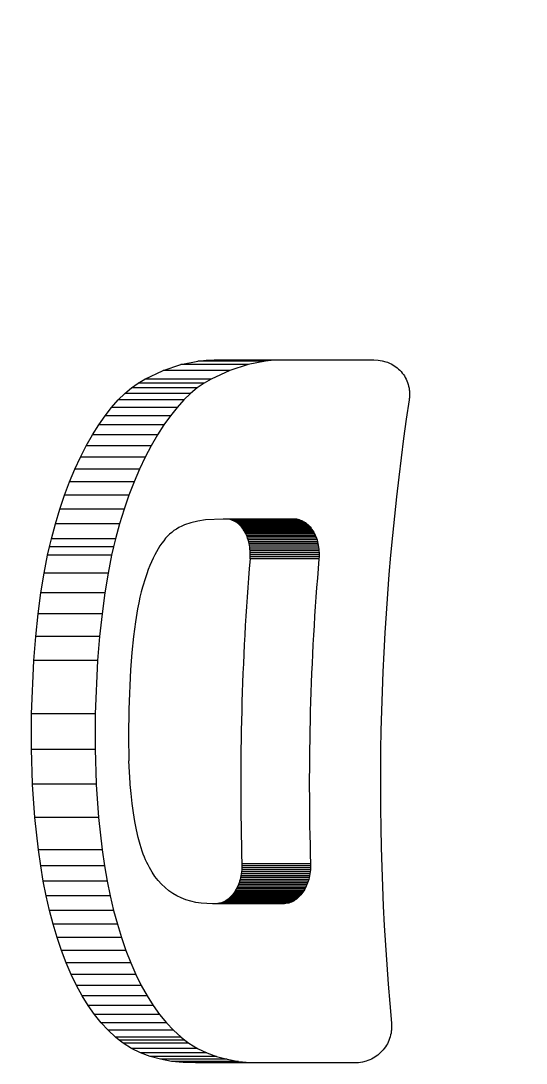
# Model space of a CAD drawing. Header units: millimetres. Extents: x -6332 to 8932, y -6739 to 7096.
# Drawn here: x -1414.53 to -1411.97, y 3759.67 to 3764.97 of the extents above; entities that cross this region are included whole.
import ezdxf

# ---------------------------------------------------------------- set-up
doc = ezdxf.new("R2010")
doc.units = ezdxf.units.MM
for name, color, linetype in [('DIKOM_ОБЪЕКТ', 7, 'Continuous'), ('DIKOM_РАЗМЕР_ЗОНА', 7, 'Continuous'), ('DIKOM_РАЗМЕР_ОБЪЕКТА', 7, 'Continuous')]:
    doc.layers.add(name, color=color, linetype=linetype)
doc.styles.add('style1', font='arial.ttf', dxfattribs={"width": 0.8})
doc.dimstyles.new('1-50', dxfattribs={"dimtxt": 300, "dimasz": 200, "dimexe": 100, "dimexo": 0, "dimgap": 100, "dimtad": 1, "dimtxsty": 'style1', "dimcen": 200, "dimclrd": 7, "dimclre": 7, "dimclrt": 7, "dimadec": 1, "dimazin": 2, "dimtfac": 1, "dimtmove": 0, "dimatfit": 2, "dimfxl": 0, "dimlwd": 25, "dimlwe": 18, "dimarcsym": 0})

# ---------------------------------------------------------------- blocks, each defined once
blk = doc.blocks.new('*D9')
at = {"layer": 'Defpoints', "color": 0, "transparency": 16777216}
for p in [(777.1701, 5593.9682), (-4228.7284, -3389.7793), (7301.722, -3389.7793)]:
    blk.add_point(p, dxfattribs=at)
at = {"layer": 'DIKOM_РАЗМЕР_ОБЪЕКТА', "color": 7, "lineweight": 18, "transparency": 16777216}
for p, q in [((777.1701, 5593.9682), (7401.722, 5593.9682)), ((-4228.7284, -3389.7793), (7401.722, -3389.7793))]:
    blk.add_line(p, q, dxfattribs=at)
at = {"layer": 'DIKOM_РАЗМЕР_ОБЪЕКТА', "color": 7, "lineweight": 25, "transparency": 16777216}
blk.add_line((7301.722, 5393.9682), (7301.722, -3189.7793), dxfattribs=at)
at = {"layer": 'DIKOM_РАЗМЕР_ОБЪЕКТА', "color": 7, "transparency": 16777216}
for points in [[(7268.3887, 5393.9682), (7335.0554, 5393.9682), (7301.722, 5593.9682)], [(7268.3887, -3189.7793), (7335.0554, -3189.7793), (7301.722, -3389.7793)]]:
    blk.add_solid(points, dxfattribs=at)
at = {"layer": 'DIKOM_РАЗМЕР_ОБЪЕКТА', "color": 7, "transparency": 16777216, "insert": (7048.5501, 1153.7141), "char_height": 300, "attachment_point": 5, "rotation": 90, "style": 'style1'}
blk.add_mtext('9000', dxfattribs=at)
blk = doc.blocks.new('*D11')
at = {"layer": 'Defpoints', "color": 0, "transparency": 16777216}
for p in [(1114.3456, 7096.3506), (-4349.5889, -4627.3441), (8831.7573, -4627.3441)]:
    blk.add_point(p, dxfattribs=at)
at = {"layer": 'DIKOM_РАЗМЕР_ЗОНА', "color": 7, "lineweight": 18, "transparency": 16777216}
for p, q in [((1114.3456, 7096.3506), (8931.7573, 7096.3506)), ((-4349.5889, -4627.3441), (8931.7573, -4627.3441))]:
    blk.add_line(p, q, dxfattribs=at)
at = {"layer": 'DIKOM_РАЗМЕР_ЗОНА', "color": 7, "lineweight": 25, "transparency": 16777216}
blk.add_line((8831.7573, 6896.3506), (8831.7573, -4427.3441), dxfattribs=at)
at = {"layer": 'DIKOM_РАЗМЕР_ЗОНА', "color": 7, "transparency": 16777216}
for points in [[(8798.4239, 6896.3506), (8865.0906, 6896.3506), (8831.7573, 7096.3506)], [(8798.4239, -4427.3441), (8865.0906, -4427.3441), (8831.7573, -4627.3441)]]:
    blk.add_solid(points, dxfattribs=at)
at = {"layer": 'DIKOM_РАЗМЕР_ЗОНА', "color": 7, "transparency": 16777216, "insert": (8578.5854, 1308.1962), "char_height": 300, "attachment_point": 5, "rotation": 90, "style": 'style1'}
blk.add_mtext('11750', dxfattribs=at)

msp = doc.modelspace()

# ---------------------------------------------------------------- linework, layer by layer
at = {"layer": 'DIKOM_ОБЪЕКТ', "color": 7, "linetype": 'Continuous', "lineweight": 15}
for p, q in [((-1413.8102, 3763.1917), (-1413.7202, 3763.2223)), ((-1413.7202, 3763.2223), (-1413.6338, 3763.2404)), ((-1413.3789, 3763.2223), (-1413.7202, 3763.2223)), ((-1413.6338, 3763.2404), (-1413.5922, 3763.2451)), ((-1413.2905, 3763.2404), (-1413.6338, 3763.2404)), ((-1413.5922, 3763.2451), (-1413.5516, 3763.2466)), ((-1413.5516, 3763.2466), (-1412.7389, 3763.2466)), ((-1413.3789, 3763.2223), (-1413.4712, 3763.1917)), ((-1413.2905, 3763.2404), (-1413.3789, 3763.2223)), ((-1413.2478, 3763.2451), (-1413.2905, 3763.2404)), ((-1412.7389, 3763.2466), (-1412.718, 3763.2456)), ((-1412.718, 3763.2456), (-1412.698, 3763.2423)), ((-1412.698, 3763.2423), (-1412.6789, 3763.237)), ((-1412.6789, 3763.237), (-1412.6697, 3763.2342)), ((-1412.6697, 3763.2342), (-1412.6608, 3763.2304)), ((-1412.6608, 3763.2304), (-1412.6522, 3763.2265)), ((-1412.6522, 3763.2265), (-1412.6439, 3763.2218)), ((-1412.6439, 3763.2218), (-1412.6359, 3763.217)), ((-1412.6359, 3763.217), (-1412.6281, 3763.2118)), ((-1412.6281, 3763.2118), (-1412.6209, 3763.206)), ((-1412.6209, 3763.206), (-1412.6138, 3763.1998)), ((-1412.6138, 3763.1998), (-1412.6071, 3763.1936)), ((-1412.6071, 3763.1936), (-1412.6008, 3763.187)), ((-1413.938, 3763.1288), (-1413.9035, 3763.1488)), ((-1413.9035, 3763.1488), (-1413.8102, 3763.1917)), ((-1413.5668, 3763.1488), (-1413.9035, 3763.1488)), ((-1413.4712, 3763.1917), (-1413.8102, 3763.1917)), ((-1413.5668, 3763.1488), (-1413.6021, 3763.1288)), ((-1413.4712, 3763.1917), (-1413.5668, 3763.1488)), ((-1412.6008, 3763.187), (-1412.5949, 3763.1798)), ((-1412.5949, 3763.1798), (-1412.5894, 3763.1722)), ((-1412.5894, 3763.1722), (-1412.5843, 3763.165)), ((-1412.5843, 3763.165), (-1412.5796, 3763.1569)), ((-1412.5796, 3763.1569), (-1412.5753, 3763.1488)), ((-1412.5753, 3763.1488), (-1412.5715, 3763.1402)), ((-1414.0062, 3763.0759), (-1413.9723, 3763.1045)), ((-1413.9723, 3763.1045), (-1413.938, 3763.1288)), ((-1413.6371, 3763.1045), (-1413.9723, 3763.1045)), ((-1413.6021, 3763.1288), (-1413.938, 3763.1288)), ((-1413.6371, 3763.1045), (-1413.6718, 3763.0759)), ((-1413.6021, 3763.1288), (-1413.6371, 3763.1045)), ((-1412.5715, 3763.1402), (-1412.5682, 3763.1312)), ((-1412.5682, 3763.1312), (-1412.5653, 3763.1221)), ((-1412.5653, 3763.1221), (-1412.5628, 3763.1131)), ((-1412.5628, 3763.1131), (-1412.5609, 3763.1035)), ((-1412.5609, 3763.1035), (-1412.5596, 3763.094)), ((-1412.5596, 3763.094), (-1412.559, 3763.0892)), ((-1412.559, 3763.0892), (-1412.5586, 3763.0844)), ((-1414.0731, 3763.0048), (-1414.0398, 3763.0425)), ((-1414.0398, 3763.0425), (-1414.0062, 3763.0759)), ((-1413.7063, 3763.0425), (-1414.0398, 3763.0425)), ((-1413.6718, 3763.0759), (-1414.0062, 3763.0759)), ((-1413.7063, 3763.0425), (-1413.7403, 3763.0048)), ((-1413.6718, 3763.0759), (-1413.7063, 3763.0425)), ((-1412.5597, 3763.0487), (-1412.5604, 3763.0434)), ((-1412.5592, 3763.0539), (-1412.5597, 3763.0487)), ((-1412.5587, 3763.0587), (-1412.5592, 3763.0539)), ((-1412.5584, 3763.0639), (-1412.5587, 3763.0587)), ((-1412.5586, 3763.0844), (-1412.5584, 3763.0792)), ((-1412.5584, 3763.0792), (-1412.5583, 3763.074)), ((-1412.5583, 3763.0692), (-1412.5584, 3763.0639)), ((-1412.5583, 3763.074), (-1412.5583, 3763.0692)), ((-1414.1061, 3762.9624), (-1414.0731, 3763.0048)), ((-1413.7403, 3763.0048), (-1414.0731, 3763.0048)), ((-1413.7403, 3763.0048), (-1413.7741, 3762.9624)), ((-1414.1386, 3762.9156), (-1414.1061, 3762.9624)), ((-1413.7741, 3762.9624), (-1414.1061, 3762.9624)), ((-1413.7741, 3762.9624), (-1413.8073, 3762.9156)), ((-1414.1708, 3762.8646), (-1414.1386, 3762.9156)), ((-1413.8073, 3762.9156), (-1414.1386, 3762.9156)), ((-1413.8073, 3762.9156), (-1413.8402, 3762.8646)), ((-1414.202, 3762.8098), (-1414.1708, 3762.8646)), ((-1413.8402, 3762.8646), (-1414.1708, 3762.8646)), ((-1413.8402, 3762.8646), (-1413.8723, 3762.8098)), ((-1414.2318, 3762.7516), (-1414.202, 3762.8098)), ((-1413.8723, 3762.8098), (-1414.202, 3762.8098)), ((-1413.8723, 3762.8098), (-1413.9027, 3762.7516)), ((-1414.2601, 3762.6901), (-1414.2318, 3762.7516)), ((-1413.9027, 3762.7516), (-1414.2318, 3762.7516)), ((-1413.9027, 3762.7516), (-1413.9317, 3762.6901)), ((-1414.2869, 3762.6257), (-1414.2601, 3762.6901)), ((-1413.9317, 3762.6901), (-1414.2601, 3762.6901)), ((-1413.9317, 3762.6901), (-1413.959, 3762.6257)), ((-1414.3122, 3762.5575), (-1414.2869, 3762.6257)), ((-1413.959, 3762.6257), (-1414.2869, 3762.6257)), ((-1413.959, 3762.6257), (-1413.985, 3762.5575)), ((-1414.336, 3762.487), (-1414.3122, 3762.5575)), ((-1413.985, 3762.5575), (-1414.3122, 3762.5575)), ((-1413.985, 3762.5575), (-1414.0093, 3762.487)), ((-1414.3583, 3762.4126), (-1414.336, 3762.487)), ((-1414.0093, 3762.487), (-1414.336, 3762.487)), ((-1414.0093, 3762.487), (-1414.0321, 3762.4126)), ((-1414.3791, 3762.3353), (-1414.3583, 3762.4126)), ((-1414.0321, 3762.4126), (-1414.3583, 3762.4126)), ((-1414.0321, 3762.4126), (-1414.0533, 3762.3353)), ((-1413.7167, 3762.4002), (-1413.7307, 3762.3935)), ((-1413.7021, 3762.4069), (-1413.7167, 3762.4002)), ((-1413.67, 3762.4174), (-1413.7021, 3762.4069)), ((-1413.6345, 3762.4259), (-1413.67, 3762.4174)), ((-1413.5955, 3762.4321), (-1413.6345, 3762.4259)), ((-1413.5061, 3762.4369), (-1413.5955, 3762.4321)), ((-1413.4935, 3762.4369), (-1413.5061, 3762.4369)), ((-1413.4863, 3762.4364), (-1413.4935, 3762.4369)), ((-1413.1466, 3762.4369), (-1413.4935, 3762.4369)), ((-1413.4793, 3762.4355), (-1413.4863, 3762.4364)), ((-1413.1392, 3762.4364), (-1413.4863, 3762.4364)), ((-1413.4724, 3762.4345), (-1413.4793, 3762.4355)), ((-1413.132, 3762.4355), (-1413.4793, 3762.4355)), ((-1413.4657, 3762.4326), (-1413.4724, 3762.4345)), ((-1413.125, 3762.4345), (-1413.4724, 3762.4345)), ((-1413.459, 3762.4302), (-1413.4657, 3762.4326)), ((-1413.118, 3762.4326), (-1413.4657, 3762.4326)), ((-1413.4526, 3762.4278), (-1413.459, 3762.4302)), ((-1413.1113, 3762.4302), (-1413.459, 3762.4302)), ((-1413.4464, 3762.4245), (-1413.4526, 3762.4278)), ((-1413.1046, 3762.4278), (-1413.4526, 3762.4278)), ((-1413.4403, 3762.4207), (-1413.4464, 3762.4245)), ((-1413.0982, 3762.4245), (-1413.4464, 3762.4245)), ((-1413.4343, 3762.4169), (-1413.4403, 3762.4207)), ((-1413.092, 3762.4207), (-1413.4403, 3762.4207)), ((-1413.4286, 3762.4121), (-1413.4343, 3762.4169)), ((-1413.0859, 3762.4169), (-1413.4343, 3762.4169)), ((-1413.4231, 3762.4073), (-1413.4286, 3762.4121)), ((-1413.08, 3762.4121), (-1413.4286, 3762.4121)), ((-1413.4179, 3762.4021), (-1413.4231, 3762.4073)), ((-1413.0744, 3762.4073), (-1413.4231, 3762.4073)), ((-1413.4128, 3762.3964), (-1413.4179, 3762.4021)), ((-1413.069, 3762.4021), (-1413.4179, 3762.4021)), ((-1413.1466, 3762.4369), (-1413.1392, 3762.4364)), ((-1413.1392, 3762.4364), (-1413.132, 3762.4355)), ((-1413.132, 3762.4355), (-1413.125, 3762.4345)), ((-1413.125, 3762.4345), (-1413.118, 3762.4326)), ((-1413.118, 3762.4326), (-1413.1113, 3762.4302)), ((-1413.1113, 3762.4302), (-1413.1046, 3762.4278)), ((-1413.1046, 3762.4278), (-1413.0982, 3762.4245)), ((-1413.0982, 3762.4245), (-1413.092, 3762.4207)), ((-1413.092, 3762.4207), (-1413.0859, 3762.4169)), ((-1413.0859, 3762.4169), (-1413.08, 3762.4121)), ((-1413.08, 3762.4121), (-1413.0744, 3762.4073)), ((-1413.0744, 3762.4073), (-1413.069, 3762.4021)), ((-1413.069, 3762.4021), (-1413.0638, 3762.3964)), ((-1413.7885, 3762.3496), (-1413.7984, 3762.3387)), ((-1413.7783, 3762.3597), (-1413.7885, 3762.3496)), ((-1413.7675, 3762.3692), (-1413.7783, 3762.3597)), ((-1413.7561, 3762.3778), (-1413.7675, 3762.3692)), ((-1413.7438, 3762.3859), (-1413.7561, 3762.3778)), ((-1413.7307, 3762.3935), (-1413.7438, 3762.3859)), ((-1413.408, 3762.3902), (-1413.4128, 3762.3964)), ((-1413.0638, 3762.3964), (-1413.4128, 3762.3964)), ((-1413.4033, 3762.384), (-1413.408, 3762.3902)), ((-1413.0588, 3762.3902), (-1413.408, 3762.3902)), ((-1413.3989, 3762.3773), (-1413.4033, 3762.384)), ((-1413.0541, 3762.384), (-1413.4033, 3762.384)), ((-1413.3949, 3762.3701), (-1413.3989, 3762.3773)), ((-1413.0496, 3762.3773), (-1413.3989, 3762.3773)), ((-1413.3911, 3762.363), (-1413.3949, 3762.3701)), ((-1413.0454, 3762.3701), (-1413.3949, 3762.3701)), ((-1413.3875, 3762.3549), (-1413.3911, 3762.363)), ((-1413.0414, 3762.363), (-1413.3911, 3762.363)), ((-1413.3842, 3762.3473), (-1413.3875, 3762.3549)), ((-1413.0377, 3762.3549), (-1413.3875, 3762.3549)), ((-1413.3812, 3762.3387), (-1413.3842, 3762.3473)), ((-1413.0344, 3762.3473), (-1413.3842, 3762.3473)), ((-1413.0638, 3762.3964), (-1413.0588, 3762.3902)), ((-1413.0588, 3762.3902), (-1413.0541, 3762.384)), ((-1413.0541, 3762.384), (-1413.0496, 3762.3773)), ((-1413.0496, 3762.3773), (-1413.0454, 3762.3701)), ((-1413.0454, 3762.3701), (-1413.0414, 3762.363)), ((-1413.0414, 3762.363), (-1413.0377, 3762.3549)), ((-1413.0377, 3762.3549), (-1413.0344, 3762.3473)), ((-1413.0344, 3762.3473), (-1413.0313, 3762.3387)), ((-1414.3984, 3762.2524), (-1414.389, 3762.2948)), ((-1414.389, 3762.2948), (-1414.3791, 3762.3353)), ((-1414.0634, 3762.2948), (-1414.389, 3762.2948)), ((-1414.0533, 3762.3353), (-1414.3791, 3762.3353)), ((-1414.0634, 3762.2948), (-1414.0729, 3762.2524)), ((-1414.0533, 3762.3353), (-1414.0634, 3762.2948)), ((-1413.827, 3762.3005), (-1413.8362, 3762.2857)), ((-1413.8177, 3762.3144), (-1413.827, 3762.3005)), ((-1413.8082, 3762.3268), (-1413.8177, 3762.3144)), ((-1413.7984, 3762.3387), (-1413.8082, 3762.3268)), ((-1413.3784, 3762.3306), (-1413.3812, 3762.3387)), ((-1413.0313, 3762.3387), (-1413.3812, 3762.3387)), ((-1413.376, 3762.3215), (-1413.3784, 3762.3306)), ((-1413.0285, 3762.3306), (-1413.3784, 3762.3306)), ((-1413.3739, 3762.3125), (-1413.376, 3762.3215)), ((-1413.026, 3762.3215), (-1413.376, 3762.3215)), ((-1413.3721, 3762.3034), (-1413.3739, 3762.3125)), ((-1413.0239, 3762.3125), (-1413.3739, 3762.3125)), ((-1413.3707, 3762.2939), (-1413.3721, 3762.3034)), ((-1413.022, 3762.3034), (-1413.3721, 3762.3034)), ((-1413.3695, 3762.2843), (-1413.3707, 3762.2939)), ((-1413.0206, 3762.2939), (-1413.3707, 3762.2939)), ((-1413.0313, 3762.3387), (-1413.0285, 3762.3306)), ((-1413.0285, 3762.3306), (-1413.026, 3762.3215)), ((-1413.026, 3762.3215), (-1413.0239, 3762.3125)), ((-1413.0239, 3762.3125), (-1413.022, 3762.3034)), ((-1413.022, 3762.3034), (-1413.0206, 3762.2939)), ((-1413.0206, 3762.2939), (-1413.0194, 3762.2843)), ((-1414.416, 3762.1613), (-1414.3984, 3762.2524)), ((-1414.0729, 3762.2524), (-1414.3984, 3762.2524)), ((-1414.0729, 3762.2524), (-1414.0911, 3762.1613)), ((-1413.8538, 3762.2543), (-1413.8623, 3762.2371)), ((-1413.8451, 3762.2705), (-1413.8538, 3762.2543)), ((-1413.8362, 3762.2857), (-1413.8451, 3762.2705)), ((-1413.3688, 3762.2743), (-1413.3695, 3762.2843)), ((-1413.0194, 3762.2843), (-1413.3695, 3762.2843)), ((-1413.3692, 3762.2338), (-1413.3685, 3762.2438)), ((-1413.3683, 3762.2643), (-1413.3688, 3762.2743)), ((-1413.0187, 3762.2743), (-1413.3688, 3762.2743)), ((-1413.3685, 3762.2438), (-1413.3683, 3762.2543)), ((-1413.0184, 3762.2438), (-1413.3685, 3762.2438)), ((-1413.3683, 3762.2543), (-1413.3683, 3762.2643)), ((-1413.0182, 3762.2643), (-1413.3683, 3762.2643)), ((-1413.0181, 3762.2543), (-1413.3683, 3762.2543)), ((-1413.0194, 3762.2843), (-1413.0187, 3762.2743)), ((-1413.0184, 3762.2438), (-1413.0191, 3762.2338)), ((-1413.0187, 3762.2743), (-1413.0182, 3762.2643)), ((-1413.0181, 3762.2543), (-1413.0184, 3762.2438)), ((-1413.0182, 3762.2643), (-1413.0181, 3762.2543)), ((-1413.8786, 3762.1999), (-1413.8864, 3762.1799)), ((-1413.8705, 3762.2185), (-1413.8786, 3762.1999)), ((-1413.8623, 3762.2371), (-1413.8705, 3762.2185)), ((-1413.0191, 3762.2338), (-1413.3692, 3762.2338)), ((-1414.4319, 3762.0621), (-1414.416, 3762.1613)), ((-1414.0911, 3762.1613), (-1414.416, 3762.1613)), ((-1414.0911, 3762.1613), (-1414.1073, 3762.0621)), ((-1413.9014, 3762.137), (-1413.9155, 3762.0907)), ((-1413.894, 3762.1589), (-1413.9014, 3762.137)), ((-1413.8864, 3762.1799), (-1413.894, 3762.1589)), ((-1413.9155, 3762.0907), (-1413.9221, 3762.0659)), ((-1414.4458, 3761.9548), (-1414.4319, 3762.0621)), ((-1414.1073, 3762.0621), (-1414.4319, 3762.0621)), ((-1414.1073, 3762.0621), (-1414.1216, 3761.9548)), ((-1413.9286, 3762.0392), (-1413.9348, 3762.0106)), ((-1413.9221, 3762.0659), (-1413.9286, 3762.0392)), ((-1413.9406, 3761.9801), (-1413.9516, 3761.9133)), ((-1413.9348, 3762.0106), (-1413.9406, 3761.9801)), ((-1414.4579, 3761.8394), (-1414.4458, 3761.9548)), ((-1414.1216, 3761.9548), (-1414.4458, 3761.9548)), ((-1414.1216, 3761.9548), (-1414.1337, 3761.8394)), ((-1413.9516, 3761.9133), (-1413.9614, 3761.8394)), ((-1414.4676, 3761.7164), (-1414.4579, 3761.8394)), ((-1414.1337, 3761.8394), (-1414.4579, 3761.8394)), ((-1414.1337, 3761.8394), (-1414.1438, 3761.7164)), ((-1413.9614, 3761.8394), (-1413.9698, 3761.7579)), ((-1414.4798, 3761.446), (-1414.4676, 3761.7164)), ((-1414.1438, 3761.7164), (-1414.4676, 3761.7164)), ((-1414.1438, 3761.7164), (-1414.1563, 3761.446)), ((-1413.9698, 3761.7579), (-1413.9769, 3761.6692)), ((-1413.9769, 3761.6692), (-1413.986, 3761.4689)), ((-1414.4809, 3761.2653), (-1414.4798, 3761.446)), ((-1414.1563, 3761.446), (-1414.4798, 3761.446)), ((-1414.1563, 3761.446), (-1414.1573, 3761.2653)), ((-1413.986, 3761.4689), (-1413.9876, 3761.3325)), ((-1413.9876, 3761.3325), (-1413.985, 3761.2067)), ((-1414.4754, 3761.0898), (-1414.4809, 3761.2653)), ((-1414.4809, 3761.2653), (-1414.1573, 3761.2653)), ((-1414.1573, 3761.2653), (-1414.1517, 3761.0898)), ((-1413.9784, 3761.0927), (-1413.985, 3761.2067)), ((-1414.4752, 3761.087), (-1414.4754, 3761.0898)), ((-1414.4754, 3761.0898), (-1414.1517, 3761.0898)), ((-1414.4634, 3760.9191), (-1414.4752, 3761.087)), ((-1414.1517, 3761.0898), (-1414.1515, 3761.087)), ((-1414.1515, 3761.087), (-1414.1395, 3760.9191)), ((-1413.9779, 3761.087), (-1413.9784, 3761.0927)), ((-1413.9736, 3761.0398), (-1413.9779, 3761.087)), ((-1413.9682, 3760.9897), (-1413.9736, 3761.0398)), ((-1413.9617, 3760.942), (-1413.9682, 3760.9897)), ((-1414.4451, 3760.7532), (-1414.4634, 3760.9191)), ((-1414.1395, 3760.9191), (-1414.4634, 3760.9191)), ((-1414.1395, 3760.9191), (-1414.1207, 3760.7532)), ((-1413.9543, 3760.8977), (-1413.9617, 3760.942)), ((-1413.9462, 3760.8562), (-1413.9543, 3760.8977)), ((-1413.9374, 3760.8171), (-1413.9462, 3760.8562)), ((-1413.9276, 3760.7808), (-1413.9374, 3760.8171)), ((-1413.9171, 3760.7479), (-1413.9276, 3760.7808)), ((-1414.4334, 3760.6726), (-1414.4451, 3760.7532)), ((-1414.1207, 3760.7532), (-1414.4451, 3760.7532)), ((-1414.1207, 3760.7532), (-1414.1089, 3760.6726)), ((-1413.9117, 3760.7322), (-1413.9171, 3760.7479)), ((-1413.9059, 3760.7174), (-1413.9117, 3760.7322)), ((-1413.9, 3760.7031), (-1413.9059, 3760.7174)), ((-1413.8939, 3760.6898), (-1413.9, 3760.7031)), ((-1414.4201, 3760.5944), (-1414.4334, 3760.6726)), ((-1414.1089, 3760.6726), (-1414.4334, 3760.6726)), ((-1414.1089, 3760.6726), (-1414.0952, 3760.5944)), ((-1413.8876, 3760.6769), (-1413.8939, 3760.6898)), ((-1413.881, 3760.664), (-1413.8876, 3760.6769)), ((-1413.8742, 3760.6521), (-1413.881, 3760.664)), ((-1413.8672, 3760.6402), (-1413.8742, 3760.6521)), ((-1413.4114, 3760.6516), (-1413.4125, 3760.6416)), ((-1413.4109, 3760.6616), (-1413.4114, 3760.6516)), ((-1413.0624, 3760.6516), (-1413.4114, 3760.6516)), ((-1413.4106, 3760.6721), (-1413.4109, 3760.6616)), ((-1413.0618, 3760.6616), (-1413.4109, 3760.6616)), ((-1413.4107, 3760.6826), (-1413.4106, 3760.6721)), ((-1413.0617, 3760.6826), (-1413.4107, 3760.6826)), ((-1413.0616, 3760.6721), (-1413.4106, 3760.6721)), ((-1413.0624, 3760.6516), (-1413.0635, 3760.6416)), ((-1413.0618, 3760.6616), (-1413.0624, 3760.6516)), ((-1413.0616, 3760.6721), (-1413.0618, 3760.6616)), ((-1413.0617, 3760.6826), (-1413.0616, 3760.6721)), ((-1413.8523, 3760.6182), (-1413.8672, 3760.6402)), ((-1413.8363, 3760.5977), (-1413.8523, 3760.6182)), ((-1413.8194, 3760.5787), (-1413.8363, 3760.5977)), ((-1413.4197, 3760.6035), (-1413.4223, 3760.5944)), ((-1413.4174, 3760.613), (-1413.4197, 3760.6035)), ((-1413.0709, 3760.6035), (-1413.4197, 3760.6035)), ((-1413.4154, 3760.6221), (-1413.4174, 3760.613)), ((-1413.0685, 3760.613), (-1413.4174, 3760.613)), ((-1413.4138, 3760.6316), (-1413.4154, 3760.6221)), ((-1413.0665, 3760.6221), (-1413.4154, 3760.6221)), ((-1413.4125, 3760.6416), (-1413.4138, 3760.6316)), ((-1413.0648, 3760.6316), (-1413.4138, 3760.6316)), ((-1413.0635, 3760.6416), (-1413.4125, 3760.6416)), ((-1413.0709, 3760.6035), (-1413.0735, 3760.5944)), ((-1413.0685, 3760.613), (-1413.0709, 3760.6035)), ((-1413.0665, 3760.6221), (-1413.0685, 3760.613)), ((-1413.0648, 3760.6316), (-1413.0665, 3760.6221)), ((-1413.0635, 3760.6416), (-1413.0648, 3760.6316)), ((-1414.4049, 3760.5191), (-1414.4201, 3760.5944)), ((-1414.0952, 3760.5944), (-1414.4201, 3760.5944)), ((-1414.0952, 3760.5944), (-1414.0797, 3760.5191)), ((-1413.8014, 3760.5615), (-1413.8194, 3760.5787)), ((-1413.7823, 3760.5458), (-1413.8014, 3760.5615)), ((-1413.7622, 3760.5319), (-1413.7823, 3760.5458)), ((-1413.4439, 3760.5458), (-1413.4484, 3760.5391)), ((-1413.4396, 3760.5534), (-1413.4439, 3760.5458)), ((-1413.0957, 3760.5458), (-1413.4439, 3760.5458)), ((-1413.4356, 3760.561), (-1413.4396, 3760.5534)), ((-1413.0913, 3760.5534), (-1413.4396, 3760.5534)), ((-1413.4318, 3760.5691), (-1413.4356, 3760.561)), ((-1413.0872, 3760.561), (-1413.4356, 3760.561)), ((-1413.4284, 3760.5772), (-1413.4318, 3760.5691)), ((-1413.0834, 3760.5691), (-1413.4318, 3760.5691)), ((-1413.4252, 3760.5858), (-1413.4284, 3760.5772)), ((-1413.0798, 3760.5772), (-1413.4284, 3760.5772)), ((-1413.4223, 3760.5944), (-1413.4252, 3760.5858)), ((-1413.0765, 3760.5858), (-1413.4252, 3760.5858)), ((-1413.0735, 3760.5944), (-1413.4223, 3760.5944)), ((-1413.0957, 3760.5458), (-1413.1003, 3760.5391)), ((-1413.0913, 3760.5534), (-1413.0957, 3760.5458)), ((-1413.0872, 3760.561), (-1413.0913, 3760.5534)), ((-1413.0834, 3760.5691), (-1413.0872, 3760.561)), ((-1413.0798, 3760.5772), (-1413.0834, 3760.5691)), ((-1413.0765, 3760.5858), (-1413.0798, 3760.5772)), ((-1413.0735, 3760.5944), (-1413.0765, 3760.5858)), ((-1414.388, 3760.4461), (-1414.4049, 3760.5191)), ((-1414.0797, 3760.5191), (-1414.4049, 3760.5191)), ((-1414.0797, 3760.5191), (-1414.0625, 3760.4461)), ((-1413.7409, 3760.5195), (-1413.7622, 3760.5319)), ((-1413.7187, 3760.5091), (-1413.7409, 3760.5195)), ((-1413.6953, 3760.5), (-1413.7187, 3760.5091)), ((-1413.6707, 3760.4924), (-1413.6953, 3760.5)), ((-1413.645, 3760.4866), (-1413.6707, 3760.4924)), ((-1413.4986, 3760.4919), (-1413.505, 3760.4885)), ((-1413.4923, 3760.4952), (-1413.4986, 3760.4919)), ((-1413.1517, 3760.4919), (-1413.4986, 3760.4919)), ((-1413.4861, 3760.4995), (-1413.4923, 3760.4952)), ((-1413.1453, 3760.4952), (-1413.4923, 3760.4952)), ((-1413.4801, 3760.5038), (-1413.4861, 3760.4995)), ((-1413.1389, 3760.4995), (-1413.4861, 3760.4995)), ((-1413.4743, 3760.5091), (-1413.4801, 3760.5038)), ((-1413.1329, 3760.5038), (-1413.4801, 3760.5038)), ((-1413.4687, 3760.5143), (-1413.4743, 3760.5091)), ((-1413.1269, 3760.5091), (-1413.4743, 3760.5091)), ((-1413.4633, 3760.52), (-1413.4687, 3760.5143)), ((-1413.1212, 3760.5143), (-1413.4687, 3760.5143)), ((-1413.4581, 3760.5257), (-1413.4633, 3760.52)), ((-1413.1156, 3760.52), (-1413.4633, 3760.52)), ((-1413.4532, 3760.5324), (-1413.4581, 3760.5257)), ((-1413.1103, 3760.5257), (-1413.4581, 3760.5257)), ((-1413.4484, 3760.5391), (-1413.4532, 3760.5324)), ((-1413.1052, 3760.5324), (-1413.4532, 3760.5324)), ((-1413.1003, 3760.5391), (-1413.4484, 3760.5391)), ((-1413.1517, 3760.4919), (-1413.1584, 3760.4885)), ((-1413.1453, 3760.4952), (-1413.1517, 3760.4919)), ((-1413.1389, 3760.4995), (-1413.1453, 3760.4952)), ((-1413.1329, 3760.5038), (-1413.1389, 3760.4995)), ((-1413.1269, 3760.5091), (-1413.1329, 3760.5038)), ((-1413.1212, 3760.5143), (-1413.1269, 3760.5091)), ((-1413.1156, 3760.52), (-1413.1212, 3760.5143)), ((-1413.1103, 3760.5257), (-1413.1156, 3760.52)), ((-1413.1052, 3760.5324), (-1413.1103, 3760.5257)), ((-1413.1003, 3760.5391), (-1413.1052, 3760.5324)), ((-1414.3694, 3760.376), (-1414.388, 3760.4461)), ((-1414.0625, 3760.4461), (-1414.388, 3760.4461)), ((-1414.0625, 3760.4461), (-1414.0435, 3760.376)), ((-1413.6182, 3760.4828), (-1413.645, 3760.4866)), ((-1413.5607, 3760.4795), (-1413.6182, 3760.4828)), ((-1413.5465, 3760.4795), (-1413.5607, 3760.4795)), ((-1413.5394, 3760.4795), (-1413.5465, 3760.4795)), ((-1413.2009, 3760.4795), (-1413.5465, 3760.4795)), ((-1413.5322, 3760.4804), (-1413.5394, 3760.4795)), ((-1413.1935, 3760.4795), (-1413.5394, 3760.4795)), ((-1413.5252, 3760.4819), (-1413.5322, 3760.4804)), ((-1413.1863, 3760.4804), (-1413.5322, 3760.4804)), ((-1413.5184, 3760.4833), (-1413.5252, 3760.4819)), ((-1413.1791, 3760.4819), (-1413.5252, 3760.4819)), ((-1413.5116, 3760.4857), (-1413.5184, 3760.4833)), ((-1413.1721, 3760.4833), (-1413.5184, 3760.4833)), ((-1413.505, 3760.4885), (-1413.5116, 3760.4857)), ((-1413.1652, 3760.4857), (-1413.5116, 3760.4857)), ((-1413.1584, 3760.4885), (-1413.505, 3760.4885)), ((-1413.1935, 3760.4795), (-1413.2009, 3760.4795)), ((-1413.1863, 3760.4804), (-1413.1935, 3760.4795)), ((-1413.1791, 3760.4819), (-1413.1863, 3760.4804)), ((-1413.1721, 3760.4833), (-1413.1791, 3760.4819)), ((-1413.1652, 3760.4857), (-1413.1721, 3760.4833)), ((-1413.1584, 3760.4885), (-1413.1652, 3760.4857)), ((-1414.3491, 3760.3078), (-1414.3694, 3760.376)), ((-1414.0435, 3760.376), (-1414.3694, 3760.376)), ((-1414.0435, 3760.376), (-1414.0226, 3760.3078)), ((-1414.3271, 3760.2425), (-1414.3491, 3760.3078)), ((-1414.0226, 3760.3078), (-1414.3491, 3760.3078)), ((-1414.0226, 3760.3078), (-1414.0001, 3760.2425)), ((-1414.3033, 3760.1796), (-1414.3271, 3760.2425)), ((-1414.0001, 3760.2425), (-1414.3271, 3760.2425)), ((-1414.0001, 3760.2425), (-1413.9757, 3760.1796)), ((-1414.2777, 3760.12), (-1414.3033, 3760.1796)), ((-1413.9757, 3760.1796), (-1414.3033, 3760.1796)), ((-1413.9757, 3760.1796), (-1413.9497, 3760.12)), ((-1414.2506, 3760.0637), (-1414.2777, 3760.12)), ((-1413.9497, 3760.12), (-1414.2777, 3760.12)), ((-1413.9497, 3760.12), (-1413.9219, 3760.0637)), ((-1414.2218, 3760.0108), (-1414.2506, 3760.0637)), ((-1413.9219, 3760.0637), (-1414.2506, 3760.0637)), ((-1413.9219, 3760.0637), (-1413.8926, 3760.0108)), ((-1414.1916, 3759.9616), (-1414.2218, 3760.0108)), ((-1413.8926, 3760.0108), (-1414.2218, 3760.0108)), ((-1414.1595, 3759.9163), (-1414.1916, 3759.9616)), ((-1413.8615, 3759.9616), (-1414.1916, 3759.9616)), ((-1413.8926, 3760.0108), (-1413.8615, 3759.9616)), ((-1413.8615, 3759.9616), (-1413.8287, 3759.9163)), ((-1414.1258, 3759.8744), (-1414.1595, 3759.9163)), ((-1413.8287, 3759.9163), (-1414.1595, 3759.9163)), ((-1413.8287, 3759.9163), (-1413.7942, 3759.8744)), ((-1414.0903, 3759.8362), (-1414.1258, 3759.8744)), ((-1413.7942, 3759.8744), (-1414.1258, 3759.8744)), ((-1413.7942, 3759.8744), (-1413.758, 3759.8362)), ((-1412.6504, 3759.873), (-1412.6499, 3759.8677)), ((-1412.6499, 3759.8677), (-1412.6497, 3759.8625)), ((-1412.6497, 3759.8625), (-1412.6496, 3759.8572)), ((-1412.6496, 3759.8572), (-1412.6496, 3759.852)), ((-1414.0533, 3759.8014), (-1414.0903, 3759.8362)), ((-1413.758, 3759.8362), (-1414.0903, 3759.8362)), ((-1414.034, 3759.7857), (-1414.0533, 3759.8014)), ((-1413.72, 3759.8014), (-1414.0533, 3759.8014)), ((-1413.758, 3759.8362), (-1413.72, 3759.8014)), ((-1413.72, 3759.8014), (-1413.7002, 3759.7857)), ((-1412.6567, 3759.8029), (-1412.6596, 3759.7938)), ((-1412.6542, 3759.8124), (-1412.6567, 3759.8029)), ((-1412.6523, 3759.8219), (-1412.6542, 3759.8124)), ((-1412.6515, 3759.8272), (-1412.6523, 3759.8219)), ((-1412.6509, 3759.8319), (-1412.6515, 3759.8272)), ((-1412.6503, 3759.8367), (-1412.6509, 3759.8319)), ((-1412.6499, 3759.842), (-1412.6503, 3759.8367)), ((-1412.6497, 3759.8472), (-1412.6499, 3759.842)), ((-1412.6496, 3759.852), (-1412.6497, 3759.8472)), ((-1414.0138, 3759.7704), (-1414.034, 3759.7857)), ((-1413.7002, 3759.7857), (-1414.034, 3759.7857)), ((-1413.9713, 3759.7437), (-1414.0138, 3759.7704)), ((-1413.6796, 3759.7704), (-1414.0138, 3759.7704)), ((-1413.7002, 3759.7857), (-1413.6796, 3759.7704)), ((-1413.6796, 3759.7704), (-1413.636, 3759.7437)), ((-1412.6809, 3759.7514), (-1412.6864, 3759.7437)), ((-1412.6758, 3759.7595), (-1412.6809, 3759.7514)), ((-1412.671, 3759.7676), (-1412.6758, 3759.7595)), ((-1412.6669, 3759.7762), (-1412.671, 3759.7676)), ((-1412.6631, 3759.7847), (-1412.6669, 3759.7762)), ((-1412.6596, 3759.7938), (-1412.6631, 3759.7847)), ((-1413.9257, 3759.7213), (-1413.9713, 3759.7437)), ((-1413.636, 3759.7437), (-1413.9713, 3759.7437)), ((-1413.8768, 3759.7027), (-1413.9257, 3759.7213)), ((-1413.5894, 3759.7213), (-1413.9257, 3759.7213)), ((-1413.8245, 3759.6884), (-1413.8768, 3759.7027)), ((-1413.5394, 3759.7027), (-1413.8768, 3759.7027)), ((-1413.636, 3759.7437), (-1413.5894, 3759.7213)), ((-1413.5894, 3759.7213), (-1413.5394, 3759.7027)), ((-1413.5394, 3759.7027), (-1413.4858, 3759.6884)), ((-1412.7433, 3759.6941), (-1412.7517, 3759.6898)), ((-1412.7351, 3759.6989), (-1412.7433, 3759.6941)), ((-1412.7271, 3759.7046), (-1412.7351, 3759.6989)), ((-1412.7194, 3759.7099), (-1412.7271, 3759.7046)), ((-1412.7122, 3759.7161), (-1412.7194, 3759.7099)), ((-1412.7051, 3759.7223), (-1412.7122, 3759.7161)), ((-1412.6986, 3759.7294), (-1412.7051, 3759.7223)), ((-1412.6923, 3759.7366), (-1412.6986, 3759.7294)), ((-1412.6864, 3759.7437), (-1412.6923, 3759.7366)), ((-1413.7687, 3759.6779), (-1413.8245, 3759.6884)), ((-1413.4858, 3759.6884), (-1413.8245, 3759.6884)), ((-1413.7092, 3759.6717), (-1413.7687, 3759.6779)), ((-1413.4286, 3759.6779), (-1413.7687, 3759.6779)), ((-1413.6459, 3759.6698), (-1413.7092, 3759.6717)), ((-1412.8389, 3759.6698), (-1413.6459, 3759.6698)), ((-1413.4858, 3759.6884), (-1413.4286, 3759.6779)), ((-1413.4286, 3759.6779), (-1413.3677, 3759.6717)), ((-1412.8181, 3759.6708), (-1412.8389, 3759.6698)), ((-1412.7981, 3759.6736), (-1412.8181, 3759.6708)), ((-1412.7788, 3759.6789), (-1412.7981, 3759.6736)), ((-1412.7696, 3759.6822), (-1412.7788, 3759.6789)), ((-1412.7606, 3759.6856), (-1412.7696, 3759.6822)), ((-1412.7517, 3759.6898), (-1412.7606, 3759.6856))]:
    msp.add_line(p, q, dxfattribs=at)
for radius, start, end in [(16.1146, 158.0801, 172.30514), (13.1908, 171.47021, 185.28018), (13.9011, 175.26805, 181.66602), (13.5522, 175.14593, 181.70892)]:
    msp.add_arc((-1399.5155, 3761.0868), radius, start, end, dxfattribs=at)

# ---------------------------------------------------------------- dimensions: what is measured, and where the dimension line sits
at = {"layer": 'DIKOM_РАЗМЕР_ЗОНА'}
dim = msp.add_linear_dim(base=(8831.7573, -4627.3441), p1=(1114.3456, 7096.3506), p2=(-4349.5889, -4627.3441), angle=90, text='11750', dimstyle='1-50', dxfattribs=at)
dim.commit()
dim.dimension.update_dxf_attribs({"geometry": '*D11', "text_midpoint": (8831.7573, 1308.1962), "dimtype": 160})
at = {"layer": 'DIKOM_РАЗМЕР_ОБЪЕКТА'}
dim = msp.add_linear_dim(base=(7301.722, -3389.7793), p1=(777.1701, 5593.9682), p2=(-4228.7284, -3389.7793), angle=90, text='9000', dimstyle='1-50', dxfattribs=at)
dim.commit()
dim.dimension.update_dxf_attribs({"geometry": '*D9', "text_midpoint": (7301.722, 1153.7141), "dimtype": 160})

doc.saveas('drawing.dxf')
